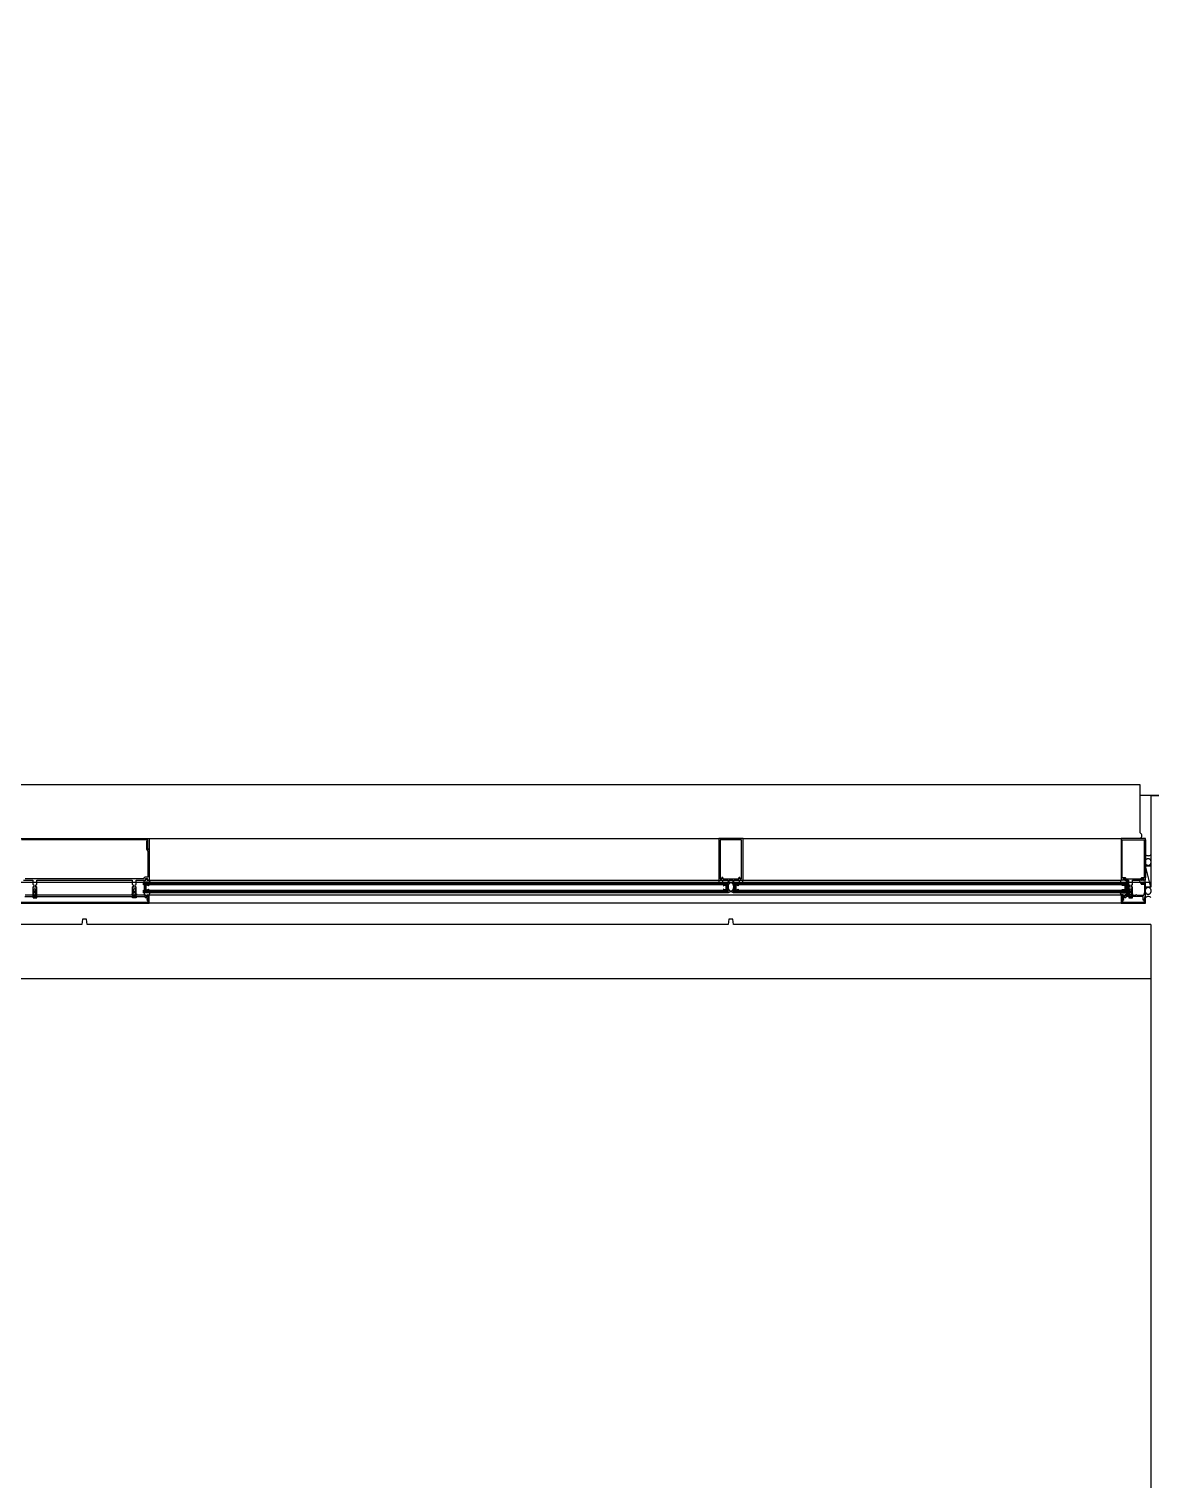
# Model space of a CAD drawing. Header units: inches. Extents: x -71 to 4528, y -885 to 4524.
# Drawn here: x 3894.8 to 3999, y 1028.4 to 1163.1 of the extents above; entities that cross this region are included whole.
import ezdxf

# ---------------------------------------------------------------- set-up
doc = ezdxf.new("R2010")
doc.units = ezdxf.units.IN
doc.header["$LTSCALE"] = 96
doc.header["$MEASUREMENT"] = 0
doc.layers.add('A-Glaz-Exst', color=53, linetype='Continuous')
doc.layers.add('A-Wall-Bldg', color=235, linetype='Continuous')
doc.layers.add('Viewport', color=14, linetype='Continuous', plot=False)

msp = doc.modelspace()

# ---------------------------------------------------------------- linework, layer by layer
at = {"layer": 'A-Glaz-Exst'}
for p, q in [((3893.99, 1087.99), (3905.99, 1087.99)), ((3905.87, 1087.86), (3894.12, 1087.86)), ((3905.81, 1087.75), (3905.74, 1087.75)), ((3905.74, 1087.75), (3905.74, 1087)), ((3905.87, 1087.05), (3905.87, 1087.86)), ((3905.87, 1087), (3905.87, 1087.68)), ((3905.99, 1087), (3905.87, 1087)), ((3905.99, 1086.99), (3905.93, 1086.99)), ((3905.99, 1087.99), (3958.87, 1087.99)), ((3905.99, 1087.99), (3905.99, 1086.99)), ((3905.99, 1087), (3905.99, 1084.13)), ((3961.12, 1087.99), (3958.87, 1087.99)), ((3958.87, 1087.99), (3958.87, 1084.11)), ((3960.99, 1087.86), (3958.99, 1087.86)), ((3958.99, 1087.86), (3958.99, 1084.24)), ((3960.99, 1084.24), (3960.99, 1087.86)), ((3961.12, 1087.99), (3996.24, 1087.99)), ((3961.12, 1084.11), (3961.12, 1087.99)), ((3998.49, 1087.99), (3996.24, 1087.99)), ((3996.24, 1087.99), (3996.24, 1084.11)), ((3996.33, 1084.41), (3996.33, 1087.86)), ((3996.33, 1087.86), (3998.49, 1087.86)), ((3998.4, 1084.41), (3998.4, 1087.86)), ((3998.4, 1087.86), (3998.49, 1087.86)), ((3998.49, 1087.86), (3998.49, 1087.99)), ((3998.49, 1087.86), (3998.49, 1084.35)), ((3905.87, 1086.83), (3905.87, 1084.39)), ((3998.49, 1085.86), (3998.5, 1085.89)), ((3998.49, 1085.83), (3998.49, 1085.86)), ((3998.49, 1085.8), (3998.49, 1085.83)), ((3998.49, 1085.77), (3998.49, 1085.8)), ((3998.49, 1085.74), (3998.49, 1085.77)), ((3998.5, 1085.71), (3998.49, 1085.74)), ((3998.5, 1085.92), (3998.51, 1085.95)), ((3998.5, 1085.89), (3998.5, 1085.92)), ((3998.5, 1085.69), (3998.5, 1085.71)), ((3998.51, 1085.66), (3998.5, 1085.69)), ((3998.51, 1085.95), (3998.52, 1085.97)), ((3998.52, 1085.63), (3998.51, 1085.66)), ((3998.52, 1085.97), (3998.53, 1086)), ((3998.53, 1085.61), (3998.52, 1085.63)), ((3998.53, 1086), (3998.55, 1086.02)), ((3998.55, 1085.58), (3998.53, 1085.61)), ((3998.55, 1086.02), (3998.56, 1086.04)), ((3998.56, 1086.04), (3998.58, 1086.06)), ((3998.58, 1086.06), (3998.59, 1086.08)), ((3998.59, 1086.08), (3998.61, 1086.1)), ((3998.61, 1086.1), (3998.63, 1086.11)), ((3998.63, 1086.11), (3998.65, 1086.12)), ((3998.65, 1086.12), (3998.67, 1086.13)), ((3998.67, 1086.13), (3998.69, 1086.14)), ((3998.69, 1086.14), (3998.72, 1086.14)), ((3998.72, 1086.14), (3998.74, 1086.14)), ((3998.74, 1086.14), (3998.76, 1086.14)), ((3998.76, 1086.14), (3998.78, 1086.14)), ((3998.78, 1086.14), (3998.8, 1086.13)), ((3998.8, 1086.13), (3998.82, 1086.12)), ((3998.82, 1086.12), (3998.84, 1086.11)), ((3998.84, 1086.11), (3998.86, 1086.1)), ((3998.86, 1086.1), (3998.88, 1086.08)), ((3998.88, 1086.08), (3998.9, 1086.06)), ((3998.9, 1086.06), (3998.91, 1086.04)), ((3998.91, 1086.04), (3998.93, 1086.02)), ((3998.93, 1086.02), (3998.94, 1086)), ((3998.94, 1085.61), (3998.93, 1085.58)), ((3998.94, 1086), (3998.95, 1085.97)), ((3998.95, 1085.63), (3998.94, 1085.61)), ((3998.95, 1085.97), (3998.96, 1085.95)), ((3998.96, 1085.66), (3998.95, 1085.63)), ((3998.96, 1085.95), (3998.97, 1085.92)), ((3998.97, 1085.69), (3998.96, 1085.66)), ((3998.97, 1085.92), (3998.98, 1085.89)), ((3998.98, 1085.71), (3998.97, 1085.69)), ((3998.98, 1085.89), (3998.98, 1085.86)), ((3998.98, 1085.86), (3998.99, 1085.83)), ((3998.99, 1085.77), (3998.98, 1085.74)), ((3998.98, 1085.74), (3998.98, 1085.71)), ((3998.99, 1085.83), (3998.99, 1085.8)), ((3998.99, 1085.8), (3998.99, 1085.77)), ((3905.49, 1084.25), (3894.49, 1084.25)), ((3905.49, 1084.27), (3905.49, 1084.25)), ((3905.87, 1084.39), (3905.62, 1084.39)), ((3905.66, 1084.27), (3905.82, 1084.27)), ((3959.16, 1084.24), (3959.16, 1084.33)), ((3959.25, 1084.33), (3959.25, 1084.24)), ((3960.74, 1084.24), (3960.74, 1084.33)), ((3960.83, 1084.33), (3960.83, 1084.24)), ((3996.57, 1084.35), (3996.39, 1084.35)), ((3996.41, 1084.25), (3996.49, 1084.25)), ((3996.49, 1084.25), (3996.57, 1084.25)), ((3998.49, 1084.35), (3998.16, 1084.35)), ((3998.16, 1084.25), (3998.24, 1084.25)), ((3998.24, 1084.25), (3998.32, 1084.25)), ((3998.49, 1084.35), (3998.33, 1084.35)), ((3998.99, 1083.46), (3998.49, 1085.46)), ((3998.49, 1085.46), (3998.99, 1085.46)), ((3998.49, 1084.11), (3998.49, 1084.35)), ((3998.56, 1085.56), (3998.55, 1085.58)), ((3998.58, 1085.54), (3998.56, 1085.56)), ((3998.59, 1085.53), (3998.58, 1085.54)), ((3998.61, 1085.51), (3998.59, 1085.53)), ((3998.63, 1085.5), (3998.61, 1085.51)), ((3998.65, 1085.48), (3998.63, 1085.5)), ((3998.67, 1085.48), (3998.65, 1085.48)), ((3998.69, 1085.47), (3998.67, 1085.48)), ((3998.72, 1085.46), (3998.69, 1085.47)), ((3998.74, 1085.46), (3998.72, 1085.46)), ((3998.76, 1085.46), (3998.74, 1085.46)), ((3998.78, 1085.47), (3998.76, 1085.46)), ((3998.8, 1085.48), (3998.78, 1085.47)), ((3998.82, 1085.48), (3998.8, 1085.48)), ((3998.84, 1085.5), (3998.82, 1085.48)), ((3998.86, 1085.51), (3998.84, 1085.5)), ((3998.88, 1085.53), (3998.86, 1085.51)), ((3998.9, 1085.54), (3998.88, 1085.53)), ((3998.91, 1085.56), (3998.9, 1085.54)), ((3998.93, 1085.58), (3998.91, 1085.56)), ((3998.99, 1085.46), (3998.99, 1083.46)), ((3894.32, 1084.13), (3895.19, 1084.13)), ((3895.19, 1084.13), (3895.19, 1083.75)), ((3895.28, 1083.45), (3895.19, 1083.5)), ((3895.19, 1083.5), (3895.19, 1082.84)), ((3895.25, 1083.69), (3895.28, 1083.69)), ((3895.28, 1083.69), (3895.28, 1083.45)), ((3895.36, 1083.08), (3895.3, 1082.98)), ((3895.3, 1082.98), (3895.3, 1082.97)), ((3895.31, 1083.26), (3895.38, 1083.38)), ((3895.31, 1082.93), (3895.31, 1083.26)), ((3895.32, 1082.95), (3895.32, 1082.93)), ((3895.38, 1083.38), (3895.45, 1083.26)), ((3895.45, 1082.98), (3895.39, 1083.08)), ((3895.44, 1082.93), (3895.44, 1082.95)), ((3895.45, 1083.26), (3895.45, 1082.93)), ((3895.45, 1082.97), (3895.45, 1082.98)), ((3895.47, 1083.45), (3895.47, 1083.69)), ((3895.47, 1083.69), (3895.5, 1083.69)), ((3895.56, 1083.5), (3895.47, 1083.45)), ((3895.56, 1083.75), (3895.56, 1084.13)), ((3895.56, 1084.13), (3904.42, 1084.13)), ((3895.56, 1082.84), (3895.56, 1083.5)), ((3904.42, 1084.13), (3904.42, 1083.75)), ((3904.51, 1083.45), (3904.42, 1083.5)), ((3904.42, 1083.5), (3904.42, 1082.84)), ((3904.48, 1083.69), (3904.51, 1083.69)), ((3904.51, 1083.69), (3904.51, 1083.45)), ((3904.53, 1082.98), (3904.6, 1083.08)), ((3904.53, 1082.97), (3904.53, 1082.98)), ((3904.54, 1083.26), (3904.61, 1083.38)), ((3904.54, 1082.93), (3904.54, 1083.26)), ((3904.55, 1082.93), (3904.55, 1082.95)), ((3904.61, 1083.38), (3904.68, 1083.26)), ((3904.62, 1083.08), (3904.68, 1082.98)), ((3904.67, 1082.95), (3904.67, 1082.93)), ((3904.68, 1083.26), (3904.68, 1082.93)), ((3904.68, 1082.98), (3904.68, 1082.97)), ((3904.7, 1083.45), (3904.7, 1083.69)), ((3904.7, 1083.69), (3904.73, 1083.69)), ((3904.79, 1083.5), (3904.7, 1083.45)), ((3904.79, 1083.75), (3904.79, 1084.13)), ((3904.79, 1084.13), (3905.66, 1084.13)), ((3904.79, 1082.84), (3904.79, 1083.5)), ((3905.45, 1083.68), (3905.45, 1083.93)), ((3905.45, 1083.93), (3959.74, 1083.93)), ((3959.74, 1083.68), (3905.45, 1083.68)), ((3905.45, 1082.93), (3905.45, 1083.18)), ((3905.45, 1083.18), (3959.74, 1083.18)), ((3959.74, 1082.93), (3905.45, 1082.93)), ((3959.68, 1083.87), (3905.51, 1083.87)), ((3959.68, 1083.81), (3905.51, 1083.81)), ((3959.68, 1083.75), (3905.51, 1083.75)), ((3959.68, 1083.12), (3905.51, 1083.12)), ((3959.68, 1083.06), (3905.51, 1083.06)), ((3959.68, 1083), (3905.51, 1083)), ((3905.52, 1083.94), (3905.52, 1084.12)), ((3905.52, 1084.12), (3905.64, 1084.12)), ((3906.09, 1083.94), (3905.52, 1083.94)), ((3906.09, 1082.94), (3905.52, 1082.94)), ((3905.52, 1082.94), (3905.52, 1082.75)), ((3905.55, 1083.18), (3905.55, 1083.68)), ((3905.55, 1083.68), (3905.92, 1083.68)), ((3905.92, 1083.18), (3905.55, 1083.18)), ((3905.63, 1083.62), (3905.63, 1083.25)), ((3905.64, 1084.2), (3905.73, 1084.24)), ((3905.65, 1084.18), (3905.64, 1084.2)), ((3905.7, 1084.2), (3905.65, 1084.18)), ((3905.87, 1083.66), (3905.66, 1083.66)), ((3905.66, 1083.21), (3905.87, 1083.21)), ((3905.69, 1083.6), (3905.69, 1083.27)), ((3905.7, 1084.18), (3905.7, 1084.2)), ((3905.73, 1084.24), (3905.83, 1084.2)), ((3905.82, 1084.18), (3905.77, 1084.2)), ((3905.77, 1084.2), (3905.77, 1084.18)), ((3905.83, 1084.2), (3905.82, 1084.18)), ((3905.82, 1084.13), (3905.99, 1084.13)), ((3905.83, 1084.12), (3905.99, 1084.12)), ((3905.9, 1083.6), (3905.9, 1083.62)), ((3905.92, 1083.6), (3905.9, 1083.6)), ((3905.9, 1083.25), (3905.9, 1083.27)), ((3905.9, 1083.27), (3905.92, 1083.27)), ((3905.92, 1083.68), (3905.92, 1083.62)), ((3905.92, 1083.62), (3905.92, 1083.6)), ((3905.92, 1083.27), (3905.92, 1083.25)), ((3905.92, 1083.25), (3905.92, 1083.18)), ((3905.99, 1084.12), (3906.09, 1083.94)), ((3905.99, 1084.11), (3958.87, 1084.11)), ((3905.99, 1082.75), (3906.09, 1082.94)), ((3958.87, 1084.11), (3959.71, 1084.11)), ((3958.99, 1084.24), (3959.16, 1084.24)), ((3959.23, 1084.11), (3959.23, 1083.93)), ((3959.25, 1084.24), (3960.74, 1084.24)), ((3959.68, 1083.68), (3959.32, 1083.68)), ((3959.32, 1083.68), (3959.32, 1083.62)), ((3959.32, 1083.62), (3959.32, 1083.6)), ((3959.32, 1083.6), (3959.33, 1083.6)), ((3959.33, 1083.27), (3959.32, 1083.27)), ((3959.32, 1083.27), (3959.32, 1083.25)), ((3959.32, 1083.25), (3959.32, 1083.18)), ((3959.32, 1083.18), (3959.68, 1083.18)), ((3959.33, 1083.6), (3959.33, 1083.62)), ((3959.33, 1083.25), (3959.33, 1083.27)), ((3959.37, 1083.66), (3959.57, 1083.66)), ((3959.57, 1083.21), (3959.37, 1083.21)), ((3959.54, 1083.6), (3959.54, 1083.27)), ((3959.61, 1083.62), (3959.61, 1083.25)), ((3959.68, 1083.18), (3959.68, 1083.68)), ((3959.71, 1084.11), (3959.71, 1084.05)), ((3959.71, 1084.05), (3959.81, 1084.05)), ((3959.81, 1083.99), (3959.71, 1083.99)), ((3959.71, 1083.99), (3959.71, 1083.93)), ((3959.74, 1083.62), (3959.73, 1083.59)), ((3959.73, 1083.59), (3959.73, 1083.56)), ((3959.73, 1083.56), (3959.73, 1083.53)), ((3959.73, 1083.53), (3959.73, 1083.5)), ((3959.73, 1083.5), (3959.73, 1083.46)), ((3959.73, 1083.46), (3959.73, 1083.43)), ((3959.73, 1083.43), (3959.73, 1083.4)), ((3959.73, 1083.4), (3959.74, 1083.37)), ((3959.74, 1083.68), (3959.74, 1083.93)), ((3959.75, 1083.65), (3959.74, 1083.62)), ((3959.74, 1083.37), (3959.75, 1083.34)), ((3959.74, 1082.93), (3959.74, 1083.18)), ((3959.76, 1083.68), (3959.75, 1083.65)), ((3959.75, 1083.34), (3959.76, 1083.31)), ((3959.77, 1083.71), (3959.76, 1083.68)), ((3959.76, 1083.31), (3959.77, 1083.28)), ((3959.79, 1083.74), (3959.77, 1083.71)), ((3959.77, 1083.28), (3959.79, 1083.25)), ((3959.8, 1083.76), (3959.79, 1083.74)), ((3959.79, 1083.25), (3959.8, 1083.23)), ((3959.82, 1083.78), (3959.8, 1083.76)), ((3959.8, 1083.23), (3959.82, 1083.21)), ((3959.81, 1084.05), (3959.81, 1084.11)), ((3959.81, 1084.11), (3960.18, 1084.11)), ((3959.81, 1084.05), (3959.81, 1083.99)), ((3959.84, 1083.8), (3959.82, 1083.78)), ((3959.82, 1083.21), (3959.84, 1083.19)), ((3959.86, 1083.82), (3959.84, 1083.8)), ((3959.84, 1083.19), (3959.86, 1083.17)), ((3959.88, 1083.83), (3959.86, 1083.82)), ((3959.86, 1083.17), (3959.88, 1083.16)), ((3959.9, 1083.85), (3959.88, 1083.83)), ((3959.88, 1083.16), (3959.9, 1083.14)), ((3959.92, 1083.86), (3959.9, 1083.85)), ((3959.9, 1083.14), (3959.92, 1083.13)), ((3959.95, 1083.86), (3959.92, 1083.86)), ((3959.92, 1083.13), (3959.95, 1083.13)), ((3959.97, 1083.87), (3959.95, 1083.86)), ((3959.95, 1083.13), (3959.97, 1083.12)), ((3959.99, 1083.87), (3959.97, 1083.87)), ((3959.97, 1083.12), (3959.99, 1083.12)), ((3960.02, 1083.87), (3959.99, 1083.87)), ((3959.99, 1083.12), (3960.02, 1083.12)), ((3960.04, 1083.86), (3960.02, 1083.87)), ((3960.02, 1083.12), (3960.04, 1083.13)), ((3960.06, 1083.86), (3960.04, 1083.86)), ((3960.04, 1083.13), (3960.06, 1083.13)), ((3960.08, 1083.85), (3960.06, 1083.86)), ((3960.06, 1083.13), (3960.08, 1083.14)), ((3960.11, 1083.83), (3960.08, 1083.85)), ((3960.08, 1083.14), (3960.11, 1083.16)), ((3960.13, 1083.82), (3960.11, 1083.83)), ((3960.11, 1083.16), (3960.13, 1083.17)), ((3960.15, 1083.8), (3960.13, 1083.82)), ((3960.13, 1083.17), (3960.15, 1083.19)), ((3960.16, 1083.78), (3960.15, 1083.8)), ((3960.15, 1083.19), (3960.16, 1083.21)), ((3960.18, 1083.76), (3960.16, 1083.78)), ((3960.16, 1083.21), (3960.18, 1083.23)), ((3960.18, 1084.11), (3960.18, 1084.05)), ((3960.18, 1084.05), (3960.18, 1083.99)), ((3960.18, 1084.05), (3960.28, 1084.05)), ((3960.18, 1083.99), (3960.28, 1083.99)), ((3960.2, 1083.74), (3960.18, 1083.76)), ((3960.18, 1083.23), (3960.2, 1083.25)), ((3960.21, 1083.71), (3960.2, 1083.74)), ((3960.2, 1083.25), (3960.21, 1083.28)), ((3960.23, 1083.68), (3960.21, 1083.71)), ((3960.21, 1083.28), (3960.23, 1083.31)), ((3960.24, 1083.65), (3960.23, 1083.68)), ((3960.23, 1083.31), (3960.24, 1083.34)), ((3960.24, 1083.68), (3960.24, 1083.93)), ((3960.24, 1083.93), (3996.74, 1083.93)), ((3996.74, 1083.68), (3960.24, 1083.68)), ((3960.24, 1083.62), (3960.24, 1083.65)), ((3960.25, 1083.59), (3960.24, 1083.62)), ((3960.24, 1083.37), (3960.25, 1083.4)), ((3960.24, 1083.34), (3960.24, 1083.37)), ((3960.24, 1082.93), (3960.24, 1083.18)), ((3960.24, 1083.18), (3996.74, 1083.18)), ((3996.74, 1082.93), (3960.24, 1082.93)), ((3960.26, 1083.56), (3960.25, 1083.59)), ((3960.25, 1083.4), (3960.26, 1083.43)), ((3960.26, 1083.53), (3960.26, 1083.56)), ((3960.26, 1083.5), (3960.26, 1083.53)), ((3960.26, 1083.46), (3960.26, 1083.5)), ((3960.26, 1083.43), (3960.26, 1083.46)), ((3960.28, 1084.05), (3960.28, 1084.11)), ((3960.28, 1084.11), (3961.12, 1084.11)), ((3960.28, 1083.99), (3960.28, 1083.93)), ((3996.68, 1083.87), (3960.31, 1083.87)), ((3996.67, 1083.81), (3960.31, 1083.81)), ((3996.68, 1083.75), (3960.31, 1083.75)), ((3960.31, 1083.18), (3960.31, 1083.68)), ((3960.31, 1083.68), (3960.67, 1083.68)), ((3960.67, 1083.18), (3960.31, 1083.18)), ((3996.69, 1083.12), (3960.31, 1083.12)), ((3996.67, 1083.06), (3960.31, 1083.06)), ((3996.69, 1083), (3960.31, 1083)), ((3960.38, 1083.62), (3960.38, 1083.25)), ((3960.62, 1083.66), (3960.41, 1083.66)), ((3960.41, 1083.21), (3960.62, 1083.21)), ((3960.44, 1083.6), (3960.44, 1083.27)), ((3960.65, 1083.6), (3960.65, 1083.62)), ((3960.67, 1083.6), (3960.65, 1083.6)), ((3960.65, 1083.25), (3960.65, 1083.27)), ((3960.65, 1083.27), (3960.67, 1083.27)), ((3960.67, 1083.68), (3960.67, 1083.62)), ((3960.67, 1083.62), (3960.67, 1083.6)), ((3960.67, 1083.27), (3960.67, 1083.25)), ((3960.67, 1083.25), (3960.67, 1083.18)), ((3960.76, 1084.11), (3960.76, 1083.93)), ((3960.83, 1084.24), (3960.99, 1084.24)), ((3961.12, 1084.11), (3996.24, 1084.11)), ((3996.24, 1084.11), (3996.14, 1083.93)), ((3996.14, 1083.93), (3996.71, 1083.93)), ((3996.24, 1082.75), (3996.14, 1082.93)), ((3996.14, 1082.93), (3996.71, 1082.93)), ((3996.24, 1084.11), (3996.25, 1084.11)), ((3996.4, 1084.11), (3996.24, 1084.11)), ((3996.25, 1084.11), (3996.28, 1084.14)), ((3996.28, 1084.14), (3996.32, 1084.11)), ((3996.32, 1084.11), (3996.33, 1084.11)), ((3996.33, 1084.11), (3996.36, 1084.14)), ((3996.71, 1083.68), (3996.34, 1083.68)), ((3996.34, 1083.68), (3996.34, 1083.62)), ((3996.34, 1083.62), (3996.34, 1083.6)), ((3996.34, 1083.6), (3996.35, 1083.6)), ((3996.35, 1083.27), (3996.34, 1083.27)), ((3996.34, 1083.27), (3996.34, 1083.25)), ((3996.34, 1083.25), (3996.34, 1083.18)), ((3996.34, 1083.18), (3996.71, 1083.18)), ((3996.35, 1083.6), (3996.35, 1083.62)), ((3996.35, 1083.25), (3996.35, 1083.27)), ((3996.36, 1084.14), (3996.39, 1084.11)), ((3996.39, 1084.11), (3996.4, 1084.11)), ((3996.39, 1083.66), (3996.6, 1083.66)), ((3996.6, 1083.21), (3996.39, 1083.21)), ((3996.5, 1084.24), (3996.4, 1084.19)), ((3996.4, 1084.19), (3996.41, 1084.17)), ((3996.41, 1084.17), (3996.46, 1084.19)), ((3996.46, 1084.19), (3996.46, 1084.17)), ((3996.59, 1084.19), (3996.5, 1084.24)), ((3996.53, 1084.17), (3996.53, 1084.19)), ((3996.53, 1084.19), (3996.58, 1084.17)), ((3996.57, 1084.11), (3996.58, 1084.11)), ((3996.57, 1083.6), (3996.57, 1083.27)), ((3996.58, 1084.17), (3996.59, 1084.19)), ((3996.58, 1084.11), (3996.61, 1084.14)), ((3996.71, 1084.11), (3996.59, 1084.11)), ((3996.61, 1084.14), (3996.64, 1084.11)), ((3996.63, 1083.62), (3996.63, 1083.25)), ((3996.64, 1084.11), (3996.66, 1084.11)), ((3996.66, 1084.11), (3996.69, 1084.14)), ((3998.05, 1084.21), (3996.67, 1084.21)), ((3996.69, 1084.14), (3996.72, 1084.11)), ((3996.71, 1083.93), (3996.71, 1084.11)), ((3996.71, 1083.18), (3996.71, 1083.68)), ((3996.71, 1082.93), (3996.71, 1082.75)), ((3996.72, 1084.11), (3996.92, 1084.11)), ((3996.92, 1084.03), (3996.74, 1084.03)), ((3996.74, 1084.03), (3996.92, 1082.78)), ((3996.74, 1082.78), (3996.92, 1084.03)), ((3996.74, 1084.03), (3996.74, 1082.78)), ((3996.74, 1083.93), (3996.74, 1083.68)), ((3996.74, 1083.18), (3996.74, 1082.93)), ((3996.92, 1084.11), (3996.92, 1083.74)), ((3996.92, 1082.78), (3996.92, 1084.03)), ((3997.01, 1083.44), (3996.92, 1083.49)), ((3996.92, 1083.49), (3996.92, 1082.83)), ((3996.98, 1083.68), (3997.01, 1083.68)), ((3997.01, 1083.68), (3997.01, 1083.44)), ((3997.03, 1083.24), (3997.1, 1083.36)), ((3997.03, 1082.92), (3997.03, 1083.24)), ((3997.09, 1083.08), (3997.03, 1082.98)), ((3997.03, 1082.98), (3997.03, 1082.96)), ((3997.04, 1082.95), (3997.04, 1082.92)), ((3997.1, 1083.36), (3997.17, 1083.24)), ((3997.18, 1082.98), (3997.12, 1083.08)), ((3997.16, 1082.92), (3997.16, 1082.95)), ((3997.17, 1083.24), (3997.17, 1082.92)), ((3997.18, 1082.96), (3997.18, 1082.98)), ((3997.2, 1083.44), (3997.2, 1083.68)), ((3997.2, 1083.68), (3997.23, 1083.68)), ((3997.29, 1083.49), (3997.2, 1083.44)), ((3997.29, 1083.74), (3997.29, 1084.11)), ((3997.29, 1084.11), (3997.99, 1084.11)), ((3997.29, 1082.83), (3997.29, 1083.49)), ((3998.46, 1084.11), (3997.89, 1084.11)), ((3997.89, 1084.11), (3997.99, 1083.93)), ((3997.99, 1084.11), (3998, 1084.11)), ((3997.99, 1083.93), (3998.15, 1083.93)), ((3998, 1084.11), (3998.03, 1084.14)), ((3998.02, 1083.93), (3998.16, 1083.93)), ((3998.08, 1083.86), (3998.02, 1083.86)), ((3998.03, 1084.14), (3998.07, 1084.11)), ((3998.07, 1084.11), (3998.08, 1084.11)), ((3998.08, 1084.11), (3998.11, 1084.14)), ((3998.08, 1083.83), (3998.08, 1083.86)), ((3998.11, 1084.14), (3998.14, 1084.11)), ((3998.35, 1083.72), (3998.13, 1083.72)), ((3998.14, 1084.11), (3998.15, 1084.11)), ((3998.16, 1083.87), (3998.15, 1083.85)), ((3998.15, 1083.85), (3998.24, 1083.8)), ((3998.21, 1083.85), (3998.16, 1083.87)), ((3998.16, 1083.79), (3998.32, 1083.79)), ((3998.21, 1083.86), (3998.21, 1083.85)), ((3998.24, 1083.8), (3998.34, 1083.85)), ((3998.33, 1083.87), (3998.28, 1083.85)), ((3998.28, 1083.85), (3998.28, 1083.86)), ((3998.32, 1084.11), (3998.33, 1084.11)), ((3998.32, 1083.93), (3998.49, 1083.93)), ((3998.33, 1084.11), (3998.36, 1084.14)), ((3998.34, 1083.85), (3998.33, 1083.87)), ((3998.33, 1082.74), (3998.41, 1083.02)), ((3998.34, 1083.93), (3998.46, 1083.93)), ((3998.36, 1084.14), (3998.39, 1084.11)), ((3998.39, 1084.11), (3998.41, 1084.11)), ((3998.41, 1083.79), (3998.39, 1083.79)), ((3998.41, 1084.11), (3998.44, 1084.14)), ((3998.41, 1083.02), (3998.41, 1083.79)), ((3998.44, 1084.14), (3998.47, 1084.11)), ((3998.46, 1083.93), (3998.46, 1084.11)), ((3998.47, 1084.11), (3998.49, 1084.11)), ((3998.49, 1082.74), (3998.49, 1083.93)), ((3998.99, 1083.46), (3998.49, 1083.46)), ((3998.49, 1083.18), (3998.5, 1083.21)), ((3998.49, 1083.15), (3998.49, 1083.18)), ((3998.49, 1083.12), (3998.49, 1083.15)), ((3998.49, 1083.09), (3998.49, 1083.12)), ((3998.49, 1083.07), (3998.49, 1083.09)), ((3998.5, 1083.04), (3998.49, 1083.07)), ((3998.5, 1083.24), (3998.51, 1083.27)), ((3998.5, 1083.21), (3998.5, 1083.24)), ((3998.5, 1083.01), (3998.5, 1083.04)), ((3998.51, 1082.98), (3998.5, 1083.01)), ((3998.51, 1083.27), (3998.52, 1083.29)), ((3998.52, 1082.96), (3998.51, 1082.98)), ((3998.52, 1083.29), (3998.53, 1083.32)), ((3998.53, 1082.93), (3998.52, 1082.96)), ((3998.53, 1083.32), (3998.55, 1083.34)), ((3998.55, 1082.91), (3998.53, 1082.93)), ((3998.55, 1083.34), (3998.56, 1083.36)), ((3998.56, 1082.88), (3998.55, 1082.91)), ((3998.56, 1083.36), (3998.58, 1083.38)), ((3998.58, 1083.38), (3998.59, 1083.4)), ((3998.59, 1083.4), (3998.61, 1083.42)), ((3998.61, 1083.42), (3998.63, 1083.43)), ((3998.63, 1083.43), (3998.65, 1083.44)), ((3998.65, 1083.44), (3998.67, 1083.45)), ((3998.67, 1083.45), (3998.69, 1083.46)), ((3998.69, 1083.46), (3998.72, 1083.46)), ((3998.72, 1083.46), (3998.74, 1083.46)), ((3998.74, 1083.46), (3998.76, 1083.46)), ((3998.76, 1083.46), (3998.78, 1083.46)), ((3998.78, 1083.46), (3998.8, 1083.45)), ((3998.8, 1083.45), (3998.82, 1083.44)), ((3998.82, 1083.44), (3998.84, 1083.43)), ((3998.84, 1083.43), (3998.86, 1083.42)), ((3998.86, 1083.42), (3998.88, 1083.4)), ((3998.88, 1083.4), (3998.9, 1083.38)), ((3998.9, 1083.38), (3998.91, 1083.36)), ((3998.91, 1083.36), (3998.93, 1083.34)), ((3998.93, 1082.91), (3998.91, 1082.88)), ((3998.93, 1083.34), (3998.94, 1083.32)), ((3998.94, 1082.93), (3998.93, 1082.91)), ((3998.94, 1083.32), (3998.95, 1083.29)), ((3998.95, 1082.96), (3998.94, 1082.93)), ((3998.95, 1083.29), (3998.96, 1083.27)), ((3998.96, 1082.98), (3998.95, 1082.96)), ((3998.96, 1083.27), (3998.97, 1083.24)), ((3998.97, 1083.01), (3998.96, 1082.98)), ((3998.97, 1083.24), (3998.98, 1083.21)), ((3998.98, 1083.04), (3998.97, 1083.01)), ((3998.98, 1083.21), (3998.98, 1083.18)), ((3998.98, 1083.18), (3998.99, 1083.15)), ((3998.99, 1083.09), (3998.98, 1083.07)), ((3998.98, 1083.07), (3998.98, 1083.04)), ((3998.99, 1083.15), (3998.99, 1083.12)), ((3998.99, 1083.12), (3998.99, 1083.09)), ((3893.99, 1081.99), (3905.99, 1081.99)), ((3905.94, 1082.05), (3894.04, 1082.05)), ((3894.43, 1082.61), (3895.21, 1082.61)), ((3895.21, 1082.74), (3894.48, 1082.74)), ((3895.17, 1082.62), (3895.17, 1082.58)), ((3895.58, 1082.62), (3895.17, 1082.62)), ((3895.17, 1082.58), (3895.58, 1082.58)), ((3895.19, 1082.85), (3895.19, 1082.74)), ((3895.19, 1082.84), (3895.21, 1082.84)), ((3895.19, 1082.74), (3895.34, 1082.74)), ((3895.21, 1082.61), (3895.24, 1082.64)), ((3895.21, 1082.58), (3895.21, 1082.47)), ((3895.21, 1082.47), (3895.55, 1082.47)), ((3895.23, 1082.83), (3895.22, 1082.83)), ((3895.24, 1082.64), (3895.28, 1082.61)), ((3904.71, 1082.74), (3895.28, 1082.74)), ((3895.28, 1082.61), (3904.71, 1082.61)), ((3895.29, 1082.47), (3895.29, 1082.58)), ((3895.42, 1082.74), (3895.57, 1082.74)), ((3895.46, 1082.47), (3895.46, 1082.58)), ((3895.54, 1082.83), (3895.53, 1082.83)), ((3895.54, 1082.84), (3895.56, 1082.84)), ((3895.55, 1082.47), (3895.55, 1082.58)), ((3895.57, 1082.74), (3895.57, 1082.85)), ((3895.58, 1082.58), (3895.58, 1082.62)), ((3904.4, 1082.58), (3904.4, 1082.62)), ((3904.4, 1082.62), (3904.81, 1082.62)), ((3904.81, 1082.58), (3904.4, 1082.58)), ((3904.42, 1082.74), (3904.42, 1082.85)), ((3904.42, 1082.84), (3904.44, 1082.84)), ((3904.57, 1082.74), (3904.42, 1082.74)), ((3904.44, 1082.47), (3904.44, 1082.58)), ((3904.78, 1082.47), (3904.44, 1082.47)), ((3904.45, 1082.83), (3904.45, 1082.83)), ((3904.52, 1082.47), (3904.52, 1082.58)), ((3904.8, 1082.74), (3904.65, 1082.74)), ((3904.69, 1082.47), (3904.69, 1082.58)), ((3904.71, 1082.61), (3904.74, 1082.64)), ((3904.74, 1082.64), (3904.78, 1082.61)), ((3904.76, 1082.83), (3904.77, 1082.83)), ((3904.77, 1082.84), (3904.79, 1082.84)), ((3905.51, 1082.74), (3904.78, 1082.74)), ((3904.78, 1082.61), (3905.56, 1082.61)), ((3904.78, 1082.58), (3904.78, 1082.47)), ((3904.8, 1082.85), (3904.8, 1082.74)), ((3904.81, 1082.62), (3904.81, 1082.58)), ((3905.54, 1082.71), (3905.51, 1082.74)), ((3905.52, 1082.75), (3905.64, 1082.75)), ((3905.57, 1082.74), (3905.54, 1082.71)), ((3905.59, 1082.74), (3905.57, 1082.74)), ((3905.62, 1082.71), (3905.59, 1082.74)), ((3905.65, 1082.74), (3905.62, 1082.71)), ((3905.62, 1082.51), (3905.75, 1082.51)), ((3905.65, 1082.69), (3905.64, 1082.67)), ((3905.64, 1082.67), (3905.73, 1082.63)), ((3905.66, 1082.74), (3905.65, 1082.74)), ((3905.7, 1082.67), (3905.65, 1082.69)), ((3905.82, 1082.6), (3905.66, 1082.6)), ((3905.7, 1082.69), (3905.7, 1082.67)), ((3905.73, 1082.63), (3905.83, 1082.67)), ((3905.82, 1082.69), (3905.77, 1082.67)), ((3905.77, 1082.67), (3905.77, 1082.69)), ((3905.81, 1082.43), (3905.78, 1082.31)), ((3905.78, 1082.31), (3905.86, 1082.31)), ((3905.8, 1082.75), (3996.24, 1082.75)), ((3905.83, 1082.67), (3905.82, 1082.69)), ((3905.83, 1082.75), (3905.99, 1082.75)), ((3905.84, 1082.74), (3905.83, 1082.74)), ((3905.87, 1082.71), (3905.84, 1082.74)), ((3905.94, 1082.26), (3905.84, 1082.26)), ((3905.84, 1082.21), (3905.94, 1082.21)), ((3905.86, 1082.31), (3905.94, 1082.47)), ((3905.9, 1082.74), (3905.87, 1082.71)), ((3905.96, 1082.74), (3905.89, 1082.48)), ((3905.89, 1082.48), (3905.95, 1082.71)), ((3905.89, 1082.48), (3905.94, 1082.47)), ((3905.94, 1082.47), (3905.89, 1082.48)), ((3905.92, 1082.74), (3905.9, 1082.74)), ((3905.95, 1082.71), (3905.92, 1082.74)), ((3905.94, 1082.47), (3905.94, 1082.26)), ((3905.94, 1082.21), (3905.94, 1082.05)), ((3905.99, 1082.74), (3905.96, 1082.74)), ((3905.99, 1081.99), (3905.99, 1082.74)), ((3996.24, 1081.99), (3905.99, 1081.99)), ((3996.4, 1082.75), (3996.24, 1082.75)), ((3996.27, 1082.74), (3996.24, 1082.74)), ((3996.24, 1082.74), (3996.24, 1081.99)), ((3996.24, 1081.99), (3998.49, 1081.99)), ((3996.34, 1082.48), (3996.27, 1082.74)), ((3996.28, 1082.7), (3996.31, 1082.74)), ((3996.34, 1082.48), (3996.28, 1082.7)), ((3996.29, 1082.47), (3996.34, 1082.48)), ((3996.29, 1082.47), (3996.34, 1082.48)), ((3996.39, 1082.3), (3996.29, 1082.47)), ((3996.29, 1082.26), (3996.29, 1082.47)), ((3996.39, 1082.26), (3996.29, 1082.26)), ((3996.29, 1082.05), (3996.29, 1082.21)), ((3996.29, 1082.21), (3996.39, 1082.21)), ((3998.44, 1082.05), (3996.29, 1082.05)), ((3996.31, 1082.74), (3996.41, 1082.74)), ((3996.39, 1082.27), (3996.39, 1082.3)), ((3996.44, 1082.27), (3996.39, 1082.27)), ((3996.4, 1082.67), (3996.41, 1082.68)), ((3996.5, 1082.62), (3996.4, 1082.67)), ((3996.41, 1082.68), (3996.46, 1082.67)), ((3996.41, 1082.6), (3996.57, 1082.6)), ((3996.41, 1082.4), (3996.44, 1082.3)), ((3996.44, 1082.3), (3996.44, 1082.27)), ((3996.46, 1082.67), (3996.46, 1082.68)), ((3996.62, 1082.47), (3996.47, 1082.47)), ((3996.59, 1082.67), (3996.5, 1082.62)), ((3996.53, 1082.68), (3996.53, 1082.67)), ((3996.53, 1082.67), (3996.58, 1082.68)), ((3996.57, 1082.74), (3997.07, 1082.74)), ((3996.58, 1082.68), (3996.59, 1082.67)), ((3996.71, 1082.75), (3996.59, 1082.75)), ((3997.07, 1082.61), (3996.7, 1082.61)), ((3996.74, 1082.78), (3996.92, 1082.78)), ((3996.9, 1082.61), (3996.9, 1082.57)), ((3997.31, 1082.61), (3996.9, 1082.61)), ((3996.9, 1082.57), (3997.31, 1082.57)), ((3996.91, 1082.85), (3996.91, 1082.74)), ((3996.91, 1082.74), (3997.06, 1082.74)), ((3996.92, 1082.83), (3996.94, 1082.83)), ((3996.93, 1082.57), (3996.93, 1082.47)), ((3996.93, 1082.47), (3997.27, 1082.47)), ((3996.95, 1082.83), (3996.94, 1082.83)), ((3997.02, 1082.47), (3997.02, 1082.57)), ((3997.1, 1082.64), (3997.07, 1082.61)), ((3997.13, 1082.61), (3997.1, 1082.64)), ((3997.13, 1082.74), (3997.59, 1082.74)), ((3997.59, 1082.61), (3997.13, 1082.61)), ((3997.14, 1082.74), (3997.3, 1082.74)), ((3997.19, 1082.47), (3997.19, 1082.57)), ((3997.26, 1082.83), (3997.26, 1082.83)), ((3997.27, 1082.83), (3997.29, 1082.83)), ((3997.27, 1082.47), (3997.27, 1082.57)), ((3997.3, 1082.74), (3997.3, 1082.85)), ((3997.31, 1082.57), (3997.31, 1082.61)), ((3997.62, 1082.64), (3997.59, 1082.61)), ((3997.65, 1082.61), (3997.62, 1082.64)), ((3997.65, 1082.74), (3998.33, 1082.74)), ((3998.26, 1082.61), (3997.65, 1082.61)), ((3998.26, 1082.27), (3998.26, 1082.61)), ((3998.32, 1082.27), (3998.26, 1082.27)), ((3998.44, 1082.47), (3998.32, 1082.27)), ((3998.44, 1082.26), (3998.34, 1082.26)), ((3998.34, 1082.21), (3998.44, 1082.21)), ((3998.46, 1082.74), (3998.39, 1082.48)), ((3998.46, 1082.74), (3998.39, 1082.48)), ((3998.39, 1082.48), (3998.44, 1082.47)), ((3998.39, 1082.48), (3998.44, 1082.47)), ((3998.44, 1082.47), (3998.44, 1082.26)), ((3998.44, 1082.21), (3998.44, 1082.05)), ((3998.49, 1082.74), (3998.46, 1082.74)), ((3998.49, 1082.74), (3998.46, 1082.74)), ((3998.49, 1081.99), (3998.49, 1082.74)), ((3998.58, 1082.87), (3998.56, 1082.88)), ((3998.59, 1082.85), (3998.58, 1082.87)), ((3998.61, 1082.83), (3998.59, 1082.85)), ((3998.63, 1082.82), (3998.61, 1082.83)), ((3998.65, 1082.81), (3998.63, 1082.82)), ((3998.67, 1082.8), (3998.65, 1082.81)), ((3998.69, 1082.79), (3998.67, 1082.8)), ((3998.72, 1082.79), (3998.69, 1082.79)), ((3998.74, 1082.79), (3998.72, 1082.79)), ((3998.76, 1082.79), (3998.74, 1082.79)), ((3998.78, 1082.79), (3998.76, 1082.79)), ((3998.8, 1082.8), (3998.78, 1082.79)), ((3998.82, 1082.81), (3998.8, 1082.8)), ((3998.84, 1082.82), (3998.82, 1082.81)), ((3998.86, 1082.83), (3998.84, 1082.82)), ((3998.88, 1082.85), (3998.86, 1082.83)), ((3998.9, 1082.87), (3998.88, 1082.85)), ((3998.91, 1082.88), (3998.9, 1082.87)), ((3899.81, 1080.49), (3899.74, 1079.99)), ((3900.18, 1080.49), (3899.81, 1080.49)), ((3900.24, 1079.99), (3900.18, 1080.49)), ((3959.81, 1080.49), (3959.74, 1079.99)), ((3960.18, 1080.49), (3959.81, 1080.49)), ((3960.24, 1079.99), (3960.18, 1080.49)), ((3899.74, 1079.99), (3840.24, 1079.99)), ((3959.74, 1079.99), (3900.24, 1079.99)), ((3998.99, 1079.99), (3960.24, 1079.99))]:
    msp.add_line(p, q, dxfattribs=at)
for centre, radius, start, end in [((3906.66, 1087.54), 1.07, 210.4995, 221.8661), ((3905.81, 1087.69), 0.062, 359.5489, 89.5489), ((3905.93, 1087.05), 0.0625, 180, 270), ((3998.74, 1086.72), 0.333, 221.425, 318.575), ((3905.62, 1084.27), 0.125, 90, 180), ((3905.74, 1084.22), 0.0926, 149.6822, 222.5488), ((3905.74, 1084.22), 0.0926, 317.4512, 30.3178), ((3959.2, 1084.33), 0.0464, 89.3969, 179.3969), ((3959.2, 1084.33), 0.0459, 0, 90), ((3960.78, 1084.33), 0.0464, 89.3969, 179.3969), ((3960.78, 1084.33), 0.0459, 0, 90), ((3996.39, 1084.41), 0.0625, 180, 270), ((3996.49, 1084.21), 0.0932, 148.6073, 221.5073), ((3996.49, 1084.21), 0.0933, 317.9901, 30.8901), ((3996.57, 1084.25), 0.0928, 31.0494, 89.766), ((3996.49, 1084.2), 0.185, 0.6596, 31.543), ((3998.24, 1084.21), 0.185, 149.0038, 179.8871), ((3998.16, 1084.25), 0.0936, 89.933, 148.6497), ((3998.24, 1084.21), 0.0932, 148.6073, 221.5073), ((3998.24, 1084.21), 0.0933, 317.9901, 30.8901), ((3998.33, 1084.41), 0.0625, 270, 0), ((3895.25, 1083.75), 0.062, 179.5489, 269.5489), ((3895.21, 1082.94), 0.0933, 269.7, 359.7), ((3895.22, 1082.93), 0.0933, 270.3, 0.3), ((3895.32, 1082.97), 0.0151, 178.1524, 268.1524), ((3895.38, 1083.07), 0.0151, 32.9833, 147.0167), ((3895.44, 1082.97), 0.0151, 271.8476, 1.8476), ((3895.53, 1082.93), 0.0933, 179.7, 269.7), ((3895.54, 1082.93), 0.0928, 180, 270), ((3895.5, 1083.75), 0.0625, 270, 0), ((3904.48, 1083.75), 0.0625, 180, 270), ((3904.44, 1082.93), 0.0928, 270, 0), ((3904.45, 1082.93), 0.0933, 270.3, 0.3), ((3904.55, 1082.97), 0.0151, 178.1524, 268.1524), ((3904.61, 1083.07), 0.0151, 32.9833, 147.0167), ((3904.67, 1082.97), 0.0156, 270, 0), ((3904.76, 1082.93), 0.0938, 180, 270), ((3904.77, 1082.93), 0.0928, 180, 270), ((3904.73, 1083.75), 0.062, 270.4511, 0.4511), ((3905.66, 1083.62), 0.0347, 90.8069, 180.8069), ((3905.66, 1083.25), 0.0347, 179.1931, 269.1931), ((3905.64, 1084.18), 0.0625, 270, 0), ((3905.63, 1083.6), 0.0606, 0.0601, 72.1101), ((3905.63, 1083.27), 0.0606, 287.8899, 359.9399), ((3905.66, 1084.15), 0.0181, 269.4455, 41.9455), ((3905.83, 1084.18), 0.062, 179.5489, 269.5489), ((3905.82, 1084.15), 0.0181, 138.0546, 270.5546), ((3905.87, 1083.62), 0.0352, 0, 90), ((3905.87, 1083.25), 0.0352, 270, 0), ((3958.81, 1084.02), 0.105, 301.2583, 58.7417), ((3959.37, 1083.62), 0.0352, 90, 180), ((3959.37, 1083.25), 0.0352, 180, 270), ((3959.6, 1083.6), 0.0599, 107.4225, 179.4725), ((3959.6, 1083.27), 0.0606, 180.0601, 252.1101), ((3959.57, 1083.62), 0.0352, 0, 90), ((3959.57, 1083.25), 0.0352, 270, 0), ((3959.99, 1082.7), 0.343, 43.1917, 136.8083), ((3960.41, 1083.62), 0.0352, 90, 180), ((3960.41, 1083.25), 0.0352, 180, 270), ((3960.38, 1083.6), 0.0599, 0.5275, 72.5775), ((3960.38, 1083.27), 0.0606, 287.8899, 359.9399), ((3960.62, 1083.62), 0.0347, 359.1931, 89.1931), ((3960.62, 1083.25), 0.0347, 270.8069, 0.8069), ((3961.17, 1084.02), 0.105, 121.2583, 238.7417), ((3996.39, 1083.62), 0.0352, 90, 180), ((3996.39, 1083.25), 0.0352, 180, 270), ((3996.4, 1084.18), 0.062, 269.5489, 359.5489), ((3996.41, 1084.13), 0.0177, 269.1831, 40.7831), ((3996.59, 1084.17), 0.0615, 180, 270), ((3996.57, 1084.13), 0.0177, 139.2169, 270.8169), ((3996.63, 1083.6), 0.0599, 107.4225, 179.4725), ((3996.63, 1083.27), 0.0599, 180.5275, 252.5775), ((3996.6, 1083.62), 0.0352, 0, 90), ((3996.6, 1083.25), 0.0352, 270, 0), ((3996.98, 1083.74), 0.0625, 180, 270), ((3996.94, 1082.92), 0.0928, 270, 0), ((3996.95, 1082.92), 0.0928, 270, 0), ((3997.04, 1082.96), 0.0146, 180, 270), ((3997.1, 1083.07), 0.0151, 32.9833, 147.0167), ((3997.16, 1082.96), 0.0151, 268.1524, 358.1524), ((3997.26, 1082.92), 0.0933, 180.3, 270.3), ((3997.27, 1082.92), 0.0928, 180, 270), ((3997.23, 1083.74), 0.062, 270.4511, 0.4511), ((3998.02, 1083.9), 0.0313, 90, 180), ((3998.02, 1083.9), 0.0313, 180, 270), ((3998.24, 1083.83), 0.156, 179.987, 224.6703), ((3998.24, 1083.83), 0.0926, 137.4512, 210.3178), ((3998.16, 1084.13), 0.0177, 269.1831, 40.7831), ((3998.15, 1083.86), 0.0625, 0, 90), ((3998.16, 1083.91), 0.0179, 316.501, 89.001), ((3998.34, 1083.86), 0.062, 90.4511, 180.4511), ((3998.32, 1084.13), 0.0177, 139.2169, 270.8169), ((3998.32, 1083.91), 0.0179, 90.999, 223.499), ((3998.24, 1083.83), 0.0926, 329.6822, 42.5488), ((3998.24, 1083.84), 0.157, 315.1263, 342.1596), ((3895.22, 1082.87), 0.0396, 212.0942, 269.5109), ((3895.24, 1082.74), 0.0312, 0, 180), ((3895.38, 1082.74), 0.04, 0, 180), ((3895.54, 1082.87), 0.0387, 271.2232, 328.6399), ((3904.45, 1082.87), 0.0387, 211.3602, 268.7768), ((3904.61, 1082.74), 0.04, 0, 180), ((3904.74, 1082.74), 0.0312, 0, 180), ((3904.77, 1082.87), 0.0396, 270.4892, 327.9058), ((3905.75, 1082.65), 0.187, 190.1528, 229.0028), ((3905.64, 1082.69), 0.062, 0.4511, 90.4511), ((3905.74, 1082.65), 0.0926, 137.4512, 210.3178), ((3905.66, 1082.72), 0.0179, 316.501, 89.001), ((3905.75, 1082.44), 0.0619, 344.8255, 89.8255), ((3905.83, 1082.69), 0.0615, 90, 180), ((3905.83, 1082.72), 0.0179, 90.999, 223.499), ((3905.75, 1082.65), 0.0925, 329.176, 42.0426), ((3905.84, 1082.23), 0.0244, 90, 180), ((3905.84, 1082.23), 0.0249, 178.8767, 268.8767), ((3996.49, 1082.65), 0.0934, 137.5049, 210.3715), ((3996.39, 1082.23), 0.0249, 1.1233, 91.1233), ((3996.39, 1082.23), 0.0254, 270, 0), ((3996.4, 1082.68), 0.062, 0.4511, 90.4511), ((3996.41, 1082.72), 0.0174, 317.1787, 89.6787), ((3996.47, 1082.41), 0.0619, 90.1745, 195.1745), ((3996.59, 1082.68), 0.0615, 90, 180), ((3996.57, 1082.72), 0.0174, 90.3213, 222.8213), ((3996.49, 1082.65), 0.0934, 329.6285, 42.4951), ((3996.49, 1082.64), 0.217, 308.0433, 351.6933), ((3996.94, 1082.87), 0.0382, 212.6812, 270.0979), ((3997.1, 1082.74), 0.04, 0, 180), ((3997.1, 1082.74), 0.0312, 0, 180), ((3997.26, 1082.87), 0.0391, 269.1889, 326.6056), ((3997.62, 1082.74), 0.0308, 0, 180), ((3998.34, 1082.23), 0.0244, 90, 180), ((3998.34, 1082.23), 0.0249, 178.8767, 268.8767), ((3998.74, 1082.27), 0.333, 41.425, 138.575)]:
    msp.add_arc(centre, radius, start, end, dxfattribs=at)
at = {"layer": 'A-Wall-Bldg'}
for p, q in [((3997.99, 1088.5), (3997.99, 1091.98)), ((3998.99, 1079.99), (3998.99, 1026.04)), ((3716.55, 1074.99), (3998.99, 1074.99))]:
    msp.add_line(p, q, dxfattribs=at)
msp.add_lwpolyline([(4005.37, 1091.98), (3997.99, 1091.98), (3997.99, 1092.98), (3724.1, 1092.98), (3691.36, 1125.71), (3690.66, 1125), (3678.17, 1137.5), (3680.67, 1139.99), (3659.99, 1160.67), (3639.3, 1139.99), (3662.06, 1117.25), (3634.49, 1076.32), (3595.8, 1025.19)], dxfattribs=at)
msp.add_arc((3997.88, 1088.25), 0.276, 294.9, 65.1, dxfattribs=at)
at = {"layer": 'Viewport'}
msp.add_lwpolyline([(3602.7, 1019.33), (3641.91, 1071.17), (3678.5, 1125.79), (3720.35, 1083.94), (3999, 1083.94), (3999, 1091.98), (4041, 1091.98), (4041, 1083.94), (4319.63, 1083.94), (4362.98, 1127.29), (4357.3, 1132.98), (4387, 1162.68), (4392.68, 1156.99), (4436.05, 1200.36), (4436.05, 1479.01), (4428.01, 1479.01), (4428.01, 1521), (4436.05, 1521), (4436.05, 1839)], dxfattribs=at)

doc.saveas('drawing.dxf')
